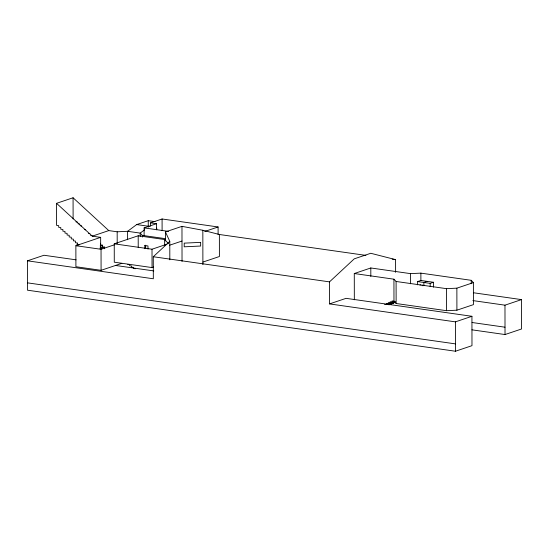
<?xml version="1.0" encoding="UTF-8"?>
<svg xmlns="http://www.w3.org/2000/svg" width="549" height="549" viewBox="0 0 549 549"><rect width="100%" height="100%" fill="white"/><g stroke="black" fill="none" stroke-linecap="round" stroke-linejoin="round"><path stroke-width="0.82" d="M395.609 272.338L395.589 259.629L370.781 253.281L354.256 258.84L329.503 281.87L329.537 303.906L346.062 298.34L471.934 316.293L471.982 345.671L455.457 351.236L27.498 290.195L27.45 260.816L153.322 278.768L153.281 256.74L169.785 241.388L165.455 231.911L181.973 226.353L202.835 230.264L219.374 234.492L365.936 255.395M154.962 221.631L148.251 220.677L136.68 224.568L127.601 231.301L117.177 231.795L108.784 230.594L92.266 236.159L56.554 203.329L73.072 197.764L108.784 230.594M144.73 229.729L140.187 233.099L127.601 231.301L127.615 239.714M27.45 260.816L43.975 255.258L76.071 259.835M121.871 263.321L101.085 270.321L75.906 266.732L75.872 245.698L100.652 237.353L100.673 249.129M150.529 226.209L150.522 222.873L162.085 218.982L218.097 226.97L218.111 234.478M144.119 235.404L144.113 227.897L156.499 223.724L156.513 229.564M100.158 246L102.519 245.204L102.526 246.837L100.165 247.626M153.617 267.047L152.046 267.576L114.281 262.189L114.247 243.831L138.204 235.768L164.638 239.536L168.536 243.653M99.897 248.724L104.619 247.132L104.626 248.766M75.872 245.698L101.043 249.287L114.638 244.717M144.833 248.704L144.833 245.52L145.657 245.245L145.663 248.601M114.247 243.831L152.011 249.219L166.958 244.181M204.722 231.472L218.097 226.97M169.415 245.279L182 241.038M202.89 262.086L219.408 256.52L219.374 234.492M354.331 299.802L354.283 273.532L370.808 267.967L410.453 273.622L420.877 273.134L471.227 280.313L473.389 282.598L473.43 304.633L456.905 310.192L446.481 310.686L396.138 303.508L393.969 301.216L392.082 300.948L392.082 302.053L390.195 301.778L390.202 302.883L388.315 302.616L388.315 303.714L386.427 303.446L386.427 304.544L395.081 301.634M417.604 284.849L417.597 281.582L420.891 280.477L433.477 282.268L433.49 287.168M427.184 281.369L423.89 282.481L423.897 285.748M417.597 281.582L430.183 283.38L433.477 282.268M392.082 302.053L394.443 301.257M390.202 302.883L394.134 301.559M388.315 303.714L394.607 301.593M388.472 304.057L394.772 301.936M388.164 304.359L395.246 301.971M388.637 304.393L394.93 302.273M388.321 304.695L395.404 302.314M388.795 304.736L393.516 303.144M389.275 304.77L391.636 303.981M354.283 273.532L393.935 279.187L396.097 281.472L446.447 288.657L456.871 288.163L473.389 282.598M329.537 303.906L455.409 321.858L471.934 316.293M472.874 300.591L504.977 305.175L521.502 299.61L521.55 328.988L505.025 334.547L471.914 329.825M420.335 284.739L420.047 285.206M150.522 222.873L156.499 223.724M392.199 259.142L395.589 259.629M136.68 224.568L149.273 226.366M144.113 227.897L168.509 231.376M75.913 221.83L77.313 222.029M78.013 223.759L79.413 223.958M80.113 225.694L81.513 225.893M140.194 236.461L140.187 233.099L142.349 235.384L165.132 238.63M84.313 229.551L85.713 229.757M88.519 233.414L89.912 233.613M90.619 235.349L92.019 235.548M92.266 236.159L100.652 237.353M144.833 245.52L147.976 245.973L147.983 249.15M473.348 292.741L521.502 299.61M102.519 245.204L100.419 244.902L100.419 243.269M102.526 246.837L104.619 247.132M78.994 244.875L77.594 244.669L77.594 243.042L75.494 242.74L75.494 241.107L73.394 240.812L73.394 239.179L71.295 238.877L71.295 237.243L69.195 236.948L69.195 235.315L67.095 235.013L67.095 233.387L64.995 233.085L64.988 231.452L62.895 231.156L62.888 229.523L60.795 229.221L60.788 227.588L58.688 227.293L58.688 225.66L56.588 225.358L56.554 203.329M153.281 256.74L329.503 281.87M127.759 264.35L129.646 264.618L129.646 265.716L131.534 265.991L131.54 267.089L133.428 267.356L133.428 268.461M115.777 265.496L153.795 270.918M134.059 268.55L135.315 268.729M384.54 304.276L385.796 304.455M472.071 322.503L505.011 327.204M27.491 282.852L455.45 343.887M422.126 285.103L422.229 285.782M504.977 305.175L505.025 334.547M471.227 280.313L471.234 283.703M456.871 288.163L456.905 310.192M455.409 321.858L455.457 351.236M446.447 288.657L446.481 310.686M430.183 283.38L430.19 286.647M420.877 273.134L420.891 280.477M410.453 273.622L410.474 283.792M396.097 281.472L396.138 303.508M393.935 279.187L393.969 301.216M370.808 267.967L370.822 276.442M202.835 230.264L202.89 264.625M181.973 226.353L182.035 261.379M169.785 241.388L169.819 259.807M165.455 231.911L165.469 240.887M164.638 239.536L164.652 245.376M162.085 218.982L162.106 230.662M156.733 228.13L156.733 229.825M152.011 249.219L152.046 267.576M148.251 220.677L148.257 227.204M142.349 235.384L142.356 237.079M138.204 235.768L138.224 247.448M117.177 231.795L117.198 243.66M101.043 249.287L101.085 270.321M77.018 244.133L77.018 245.828M73.072 197.764L73.113 218.948M200.639 242.363L184.217 243.138L184.224 246.81L200.646 246.034L200.639 242.363"/></g></svg>
